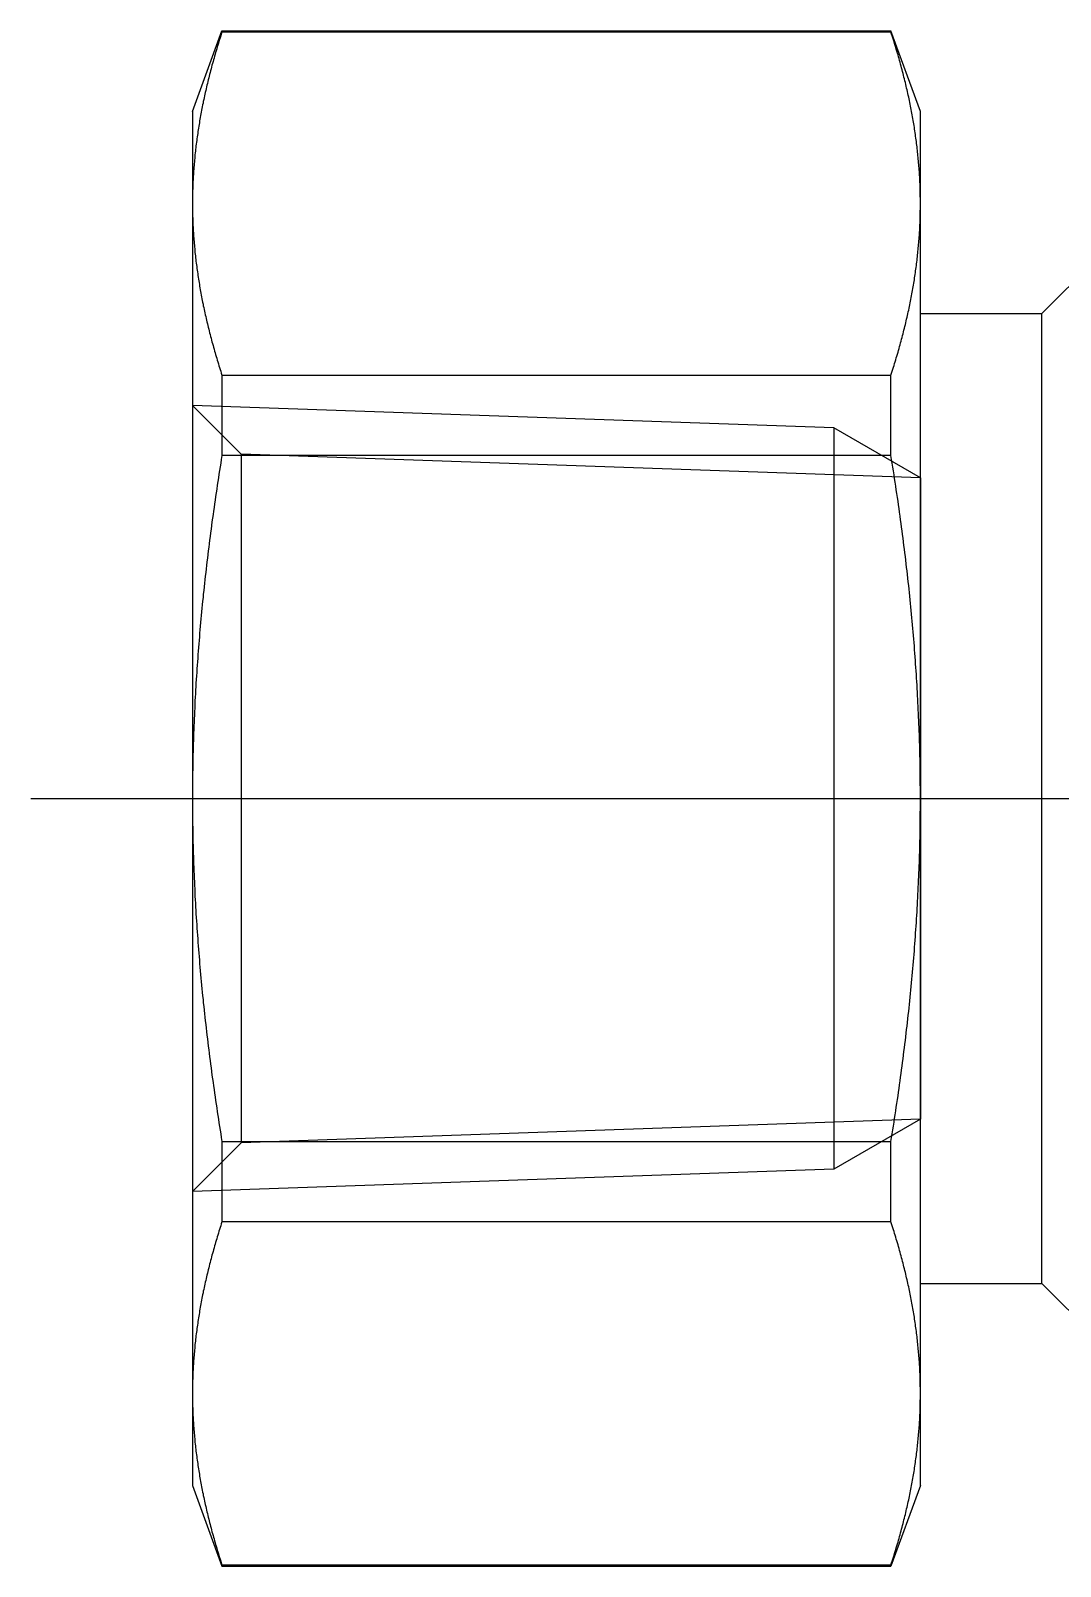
# Model space of a CAD drawing. Extents: x -2 to 63.2, y -32.4 to 11.8.
# Drawn here: x -2 to 10.73, y -9.5 to 9.5 of the extents above; entities that cross this region are included whole.
import ezdxf

# ---------------------------------------------------------------- set-up
doc = ezdxf.new("R2010")
doc.units = 0
doc.linetypes.add('CENTER', pattern=[50.8, 31.75, -6.35, 6.35, -6.35])
doc.linetypes.add('DASHED', pattern=[19.05, 12.7, -6.35])
doc.layers.get('0').update_dxf_attribs({"linetype": 'CONTINUOUS'})
doc.layers.add('CENTER', color=1, linetype='CENTER')

msp = doc.modelspace()

# ---------------------------------------------------------------- linework, layer by layer
at = {"color": 7, "linetype": 'CONTINUOUS'}
for p, q in [((8.636, 9.483), (8.636, 9.5)), ((0, 8.5), (0.364, 9.5)), ((0.364, 9.5), (8.636, 9.5)), ((0.364, 9.5), (0.364, 9.483)), ((8.636, 9.483), (0.364, 9.483)), ((9, 8.5), (8.636, 9.5)), ((0, 8.5), (0, 7.361)), ((9, 7.361), (9, 8.5)), ((0, 7.361), (0, 0)), ((9, 0), (9, 7.361)), ((10.5, 6), (11.5, 7)), ((9, 6), (10.5, 6)), ((10.5, -6), (10.5, 6)), ((0.364, 5.24), (8.636, 5.24)), ((0.364, 5.24), (0.364, 4.243)), ((8.636, 4.243), (8.636, 5.24)), ((8.636, 4.243), (0.364, 4.243)), ((0, 0), (0, -7.361)), ((9, -7.361), (9, 0)), ((0.364, -4.243), (8.636, -4.243)), ((0.364, -4.243), (0.364, -5.24)), ((8.636, -5.24), (8.636, -4.243)), ((8.636, -5.24), (0.364, -5.24)), ((9, -6), (10.5, -6)), ((10.5, -6), (11.5, -7)), ((0, -7.361), (0, -8.5)), ((9, -8.5), (9, -7.361)), ((0, -8.5), (0.364, -9.5)), ((9, -8.5), (8.636, -9.5)), ((0.364, -9.483), (8.636, -9.483)), ((0.364, -9.483), (0.364, -9.5)), ((0.364, -9.5), (8.636, -9.5)), ((8.636, -9.5), (8.636, -9.483))]:
    msp.add_line(p, q, dxfattribs=at)
at = {"color": 3, "linetype": 'DASHED'}
for p, q in [((7.929, 4.587), (0, 4.864)), ((0, 4.864), (0.602, 4.262)), ((7.929, 4.587), (7.929, -4.587)), ((9, 3.969), (7.929, 4.587)), ((9, 3.969), (0.602, 4.262)), ((0.602, 4.262), (0.602, -4.262)), ((9, 3.969), (9, -3.969)), ((9, -3.969), (0.602, -4.262)), ((9, -3.969), (7.929, -4.587)), ((0, -4.864), (0.602, -4.262)), ((7.929, -4.587), (0, -4.864))]:
    msp.add_line(p, q, dxfattribs=at)
at = {"color": 7}
for points in [[(0.364, 9.483, 0), (0.356, 9.459, 0), (0.349, 9.436, 0), (0.342, 9.413, 0), (0.335, 9.39, 0), (0.327, 9.367, 0), (0.32, 9.344, 0), (0.313, 9.322, 0), (0.306, 9.299, 0), (0.299, 9.276, 0), (0.293, 9.253, 0), (0.286, 9.23, 0), (0.279, 9.208, 0), (0.273, 9.185, 0), (0.266, 9.162, 0), (0.26, 9.14, 0), (0.254, 9.117, 0), (0.247, 9.095, 0), (0.241, 9.072, 0), (0.235, 9.05, 0), (0.229, 9.027, 0), (0.223, 9.005, 0), (0.217, 8.982, 0), (0.212, 8.96, 0), (0.206, 8.938, 0), (0.2, 8.915, 0), (0.195, 8.893, 0), (0.189, 8.871, 0), (0.184, 8.848, 0), (0.179, 8.826, 0), (0.173, 8.804, 0), (0.168, 8.782, 0), (0.163, 8.759, 0), (0.158, 8.737, 0), (0.153, 8.715, 0), (0.148, 8.693, 0), (0.144, 8.671, 0), (0.139, 8.648, 0), (0.134, 8.626, 0), (0.13, 8.604, 0), (0.125, 8.582, 0), (0.121, 8.56, 0), (0.116, 8.538, 0), (0.112, 8.516, 0), (0.108, 8.494, 0), (0.104, 8.472, 0), (0.1, 8.45, 0), (0.096, 8.428, 0), (0.092, 8.406, 0), (0.088, 8.384, 0), (0.085, 8.362, 0), (0.081, 8.34, 0), (0.077, 8.318, 0), (0.074, 8.296, 0), (0.07, 8.274, 0), (0.067, 8.252, 0), (0.064, 8.23, 0), (0.061, 8.208, 0), (0.058, 8.186, 0), (0.055, 8.164, 0), (0.052, 8.142, 0), (0.049, 8.12, 0), (0.046, 8.097, 0), (0.043, 8.075, 0), (0.041, 8.053, 0), (0.038, 8.031, 0), (0.036, 8.009, 0), (0.033, 7.987, 0), (0.031, 7.965, 0), (0.029, 7.943, 0), (0.027, 7.921, 0), (0.025, 7.899, 0), (0.023, 7.877, 0), (0.021, 7.854, 0), (0.019, 7.832, 0), (0.017, 7.81, 0), (0.016, 7.788, 0), (0.014, 7.766, 0), (0.012, 7.743, 0), (0.011, 7.721, 0), (0.01, 7.699, 0), (0.009, 7.677, 0), (0.007, 7.654, 0), (0.006, 7.632, 0), (0.005, 7.609, 0), (0.004, 7.587, 0), (0.004, 7.565, 0), (0.003, 7.542, 0), (0.002, 7.52, 0), (0.002, 7.497, 0), (0.001, 7.475, 0), (0.001, 7.452, 0), (0, 7.429, 0), (0, 7.407, 0), (0, 7.384, 0), (0, 7.361, 0)], [(9, 7.361, 0), (9, 7.383, 0), (9, 7.405, 0), (9, 7.428, 0), (8.999, 7.45, 0), (8.999, 7.472, 0), (8.998, 7.494, 0), (8.998, 7.516, 0), (8.997, 7.538, 0), (8.997, 7.56, 0), (8.996, 7.582, 0), (8.995, 7.604, 0), (8.994, 7.625, 0), (8.993, 7.647, 0), (8.992, 7.669, 0), (8.991, 7.691, 0), (8.989, 7.713, 0), (8.988, 7.735, 0), (8.987, 7.757, 0), (8.985, 7.779, 0), (8.984, 7.801, 0), (8.982, 7.822, 0), (8.98, 7.844, 0), (8.978, 7.866, 0), (8.976, 7.888, 0), (8.974, 7.91, 0), (8.972, 7.932, 0), (8.97, 7.954, 0), (8.968, 7.975, 0), (8.966, 7.997, 0), (8.963, 8.019, 0), (8.961, 8.041, 0), (8.958, 8.063, 0), (8.956, 8.085, 0), (8.953, 8.106, 0), (8.95, 8.128, 0), (8.947, 8.15, 0), (8.944, 8.172, 0), (8.941, 8.194, 0), (8.938, 8.216, 0), (8.935, 8.238, 0), (8.932, 8.26, 0), (8.928, 8.282, 0), (8.925, 8.304, 0), (8.921, 8.326, 0), (8.918, 8.347, 0), (8.914, 8.369, 0), (8.91, 8.391, 0), (8.907, 8.414, 0), (8.903, 8.436, 0), (8.899, 8.458, 0), (8.895, 8.48, 0), (8.891, 8.502, 0), (8.886, 8.524, 0), (8.882, 8.546, 0), (8.878, 8.568, 0), (8.873, 8.59, 0), (8.869, 8.613, 0), (8.864, 8.635, 0), (8.859, 8.657, 0), (8.855, 8.679, 0), (8.85, 8.702, 0), (8.845, 8.724, 0), (8.84, 8.746, 0), (8.835, 8.769, 0), (8.83, 8.791, 0), (8.824, 8.814, 0), (8.819, 8.836, 0), (8.814, 8.859, 0), (8.808, 8.881, 0), (8.803, 8.904, 0), (8.797, 8.926, 0), (8.791, 8.949, 0), (8.785, 8.972, 0), (8.779, 8.995, 0), (8.773, 9.017, 0), (8.767, 9.04, 0), (8.761, 9.063, 0), (8.755, 9.086, 0), (8.749, 9.109, 0), (8.742, 9.132, 0), (8.736, 9.155, 0), (8.729, 9.178, 0), (8.723, 9.201, 0), (8.716, 9.224, 0), (8.709, 9.248, 0), (8.702, 9.271, 0), (8.695, 9.294, 0), (8.688, 9.317, 0), (8.681, 9.341, 0), (8.674, 9.364, 0), (8.666, 9.388, 0), (8.659, 9.411, 0), (8.651, 9.435, 0), (8.644, 9.459, 0), (8.636, 9.483, 0)], [(0, 7.361, 0), (0, 7.338, 0), (0, 7.316, 0), (0, 7.293, 0), (0.001, 7.27, 0), (0.001, 7.248, 0), (0.002, 7.225, 0), (0.002, 7.203, 0), (0.003, 7.18, 0), (0.004, 7.158, 0), (0.004, 7.135, 0), (0.005, 7.113, 0), (0.006, 7.091, 0), (0.007, 7.068, 0), (0.009, 7.046, 0), (0.01, 7.024, 0), (0.011, 7.001, 0), (0.012, 6.979, 0), (0.014, 6.957, 0), (0.016, 6.935, 0), (0.017, 6.912, 0), (0.019, 6.89, 0), (0.021, 6.868, 0), (0.023, 6.846, 0), (0.025, 6.824, 0), (0.027, 6.802, 0), (0.029, 6.779, 0), (0.031, 6.757, 0), (0.033, 6.735, 0), (0.036, 6.713, 0), (0.038, 6.691, 0), (0.041, 6.669, 0), (0.043, 6.647, 0), (0.046, 6.625, 0), (0.049, 6.603, 0), (0.052, 6.581, 0), (0.055, 6.559, 0), (0.058, 6.537, 0), (0.061, 6.515, 0), (0.064, 6.493, 0), (0.067, 6.471, 0), (0.07, 6.449, 0), (0.074, 6.427, 0), (0.077, 6.405, 0), (0.081, 6.383, 0), (0.085, 6.361, 0), (0.088, 6.339, 0), (0.092, 6.317, 0), (0.096, 6.295, 0), (0.1, 6.273, 0), (0.104, 6.251, 0), (0.108, 6.229, 0), (0.112, 6.206, 0), (0.116, 6.184, 0), (0.121, 6.162, 0), (0.125, 6.14, 0), (0.13, 6.118, 0), (0.134, 6.096, 0), (0.139, 6.074, 0), (0.144, 6.052, 0), (0.148, 6.03, 0), (0.153, 6.008, 0), (0.158, 5.985, 0), (0.163, 5.963, 0), (0.168, 5.941, 0), (0.173, 5.919, 0), (0.179, 5.896, 0), (0.184, 5.874, 0), (0.189, 5.852, 0), (0.195, 5.83, 0), (0.2, 5.807, 0), (0.206, 5.785, 0), (0.212, 5.763, 0), (0.217, 5.74, 0), (0.223, 5.718, 0), (0.229, 5.695, 0), (0.235, 5.673, 0), (0.241, 5.65, 0), (0.247, 5.628, 0), (0.254, 5.605, 0), (0.26, 5.583, 0), (0.266, 5.56, 0), (0.273, 5.537, 0), (0.279, 5.515, 0), (0.286, 5.492, 0), (0.293, 5.469, 0), (0.299, 5.447, 0), (0.306, 5.424, 0), (0.313, 5.401, 0), (0.32, 5.378, 0), (0.327, 5.355, 0), (0.335, 5.332, 0), (0.342, 5.309, 0), (0.349, 5.286, 0), (0.356, 5.263, 0), (0.364, 5.24, 0)], [(8.636, 5.24, 0), (8.644, 5.264, 0), (8.651, 5.287, 0), (8.659, 5.311, 0), (8.666, 5.335, 0), (8.674, 5.358, 0), (8.681, 5.382, 0), (8.688, 5.405, 0), (8.695, 5.428, 0), (8.702, 5.452, 0), (8.709, 5.475, 0), (8.716, 5.498, 0), (8.723, 5.521, 0), (8.729, 5.544, 0), (8.736, 5.567, 0), (8.742, 5.591, 0), (8.749, 5.614, 0), (8.755, 5.636, 0), (8.761, 5.659, 0), (8.767, 5.682, 0), (8.773, 5.705, 0), (8.779, 5.728, 0), (8.785, 5.751, 0), (8.791, 5.773, 0), (8.797, 5.796, 0), (8.803, 5.819, 0), (8.808, 5.841, 0), (8.814, 5.864, 0), (8.819, 5.886, 0), (8.824, 5.909, 0), (8.83, 5.931, 0), (8.835, 5.954, 0), (8.84, 5.976, 0), (8.845, 5.998, 0), (8.85, 6.021, 0), (8.855, 6.043, 0), (8.859, 6.065, 0), (8.864, 6.088, 0), (8.869, 6.11, 0), (8.873, 6.132, 0), (8.878, 6.154, 0), (8.882, 6.176, 0), (8.886, 6.199, 0), (8.891, 6.221, 0), (8.895, 6.243, 0), (8.899, 6.265, 0), (8.903, 6.287, 0), (8.907, 6.309, 0), (8.91, 6.331, 0), (8.914, 6.353, 0), (8.918, 6.375, 0), (8.921, 6.397, 0), (8.925, 6.419, 0), (8.928, 6.441, 0), (8.932, 6.463, 0), (8.935, 6.485, 0), (8.938, 6.507, 0), (8.941, 6.528, 0), (8.944, 6.55, 0), (8.947, 6.572, 0), (8.95, 6.594, 0), (8.953, 6.616, 0), (8.956, 6.638, 0), (8.958, 6.66, 0), (8.961, 6.682, 0), (8.963, 6.703, 0), (8.966, 6.725, 0), (8.968, 6.747, 0), (8.97, 6.769, 0), (8.972, 6.791, 0), (8.974, 6.813, 0), (8.976, 6.834, 0), (8.978, 6.856, 0), (8.98, 6.878, 0), (8.982, 6.9, 0), (8.984, 6.922, 0), (8.985, 6.944, 0), (8.987, 6.966, 0), (8.988, 6.987, 0), (8.989, 7.009, 0), (8.991, 7.031, 0), (8.992, 7.053, 0), (8.993, 7.075, 0), (8.994, 7.097, 0), (8.995, 7.119, 0), (8.996, 7.141, 0), (8.997, 7.163, 0), (8.997, 7.185, 0), (8.998, 7.207, 0), (8.998, 7.229, 0), (8.999, 7.251, 0), (8.999, 7.273, 0), (9, 7.295, 0), (9, 7.317, 0), (9, 7.339, 0), (9, 7.361, 0)], [(0.364, 4.243, 0), (0.356, 4.196, 0), (0.349, 4.15, 0), (0.342, 4.104, 0), (0.335, 4.058, 0), (0.327, 4.012, 0), (0.32, 3.966, 0), (0.313, 3.921, 0), (0.306, 3.875, 0), (0.299, 3.829, 0), (0.293, 3.784, 0), (0.286, 3.738, 0), (0.279, 3.693, 0), (0.273, 3.648, 0), (0.266, 3.602, 0), (0.26, 3.557, 0), (0.254, 3.512, 0), (0.247, 3.467, 0), (0.241, 3.422, 0), (0.235, 3.377, 0), (0.229, 3.332, 0), (0.223, 3.287, 0), (0.217, 3.242, 0), (0.212, 3.197, 0), (0.206, 3.153, 0), (0.2, 3.108, 0), (0.195, 3.063, 0), (0.189, 3.019, 0), (0.184, 2.974, 0), (0.179, 2.93, 0), (0.173, 2.885, 0), (0.168, 2.841, 0), (0.163, 2.796, 0), (0.158, 2.752, 0), (0.153, 2.707, 0), (0.148, 2.663, 0), (0.144, 2.619, 0), (0.139, 2.575, 0), (0.134, 2.53, 0), (0.13, 2.486, 0), (0.125, 2.442, 0), (0.121, 2.398, 0), (0.116, 2.354, 0), (0.112, 2.309, 0), (0.108, 2.265, 0), (0.104, 2.221, 0), (0.1, 2.177, 0), (0.096, 2.133, 0), (0.092, 2.089, 0), (0.088, 2.045, 0), (0.085, 2.001, 0), (0.081, 1.957, 0), (0.077, 1.913, 0), (0.074, 1.869, 0), (0.07, 1.825, 0), (0.067, 1.781, 0), (0.064, 1.737, 0), (0.061, 1.693, 0), (0.058, 1.649, 0), (0.055, 1.605, 0), (0.052, 1.561, 0), (0.049, 1.517, 0), (0.046, 1.473, 0), (0.043, 1.428, 0), (0.041, 1.384, 0), (0.038, 1.34, 0), (0.036, 1.296, 0), (0.033, 1.252, 0), (0.031, 1.208, 0), (0.029, 1.164, 0), (0.027, 1.119, 0), (0.025, 1.075, 0), (0.023, 1.031, 0), (0.021, 0.986, 0), (0.019, 0.942, 0), (0.017, 0.898, 0), (0.016, 0.853, 0), (0.014, 0.809, 0), (0.012, 0.764, 0), (0.011, 0.72, 0), (0.01, 0.675, 0), (0.009, 0.631, 0), (0.007, 0.586, 0), (0.006, 0.541, 0), (0.005, 0.496, 0), (0.004, 0.452, 0), (0.004, 0.407, 0), (0.003, 0.362, 0), (0.002, 0.317, 0), (0.002, 0.272, 0), (0.001, 0.227, 0), (0.001, 0.181, 0), (0, 0.136, 0), (0, 0.091, 0), (0, 0.045, 0), (0, 0, 0)], [(9, 0, 0), (9, 0.044, 0), (9, 0.088, 0), (9, 0.133, 0), (8.999, 0.177, 0), (8.999, 0.221, 0), (8.998, 0.265, 0), (8.998, 0.309, 0), (8.997, 0.353, 0), (8.997, 0.397, 0), (8.996, 0.441, 0), (8.995, 0.485, 0), (8.994, 0.529, 0), (8.993, 0.572, 0), (8.992, 0.616, 0), (8.991, 0.66, 0), (8.989, 0.704, 0), (8.988, 0.748, 0), (8.987, 0.791, 0), (8.985, 0.835, 0), (8.984, 0.879, 0), (8.982, 0.922, 0), (8.98, 0.966, 0), (8.978, 1.01, 0), (8.976, 1.054, 0), (8.974, 1.097, 0), (8.972, 1.141, 0), (8.97, 1.185, 0), (8.968, 1.228, 0), (8.966, 1.272, 0), (8.963, 1.316, 0), (8.961, 1.359, 0), (8.958, 1.403, 0), (8.956, 1.447, 0), (8.953, 1.49, 0), (8.95, 1.534, 0), (8.947, 1.578, 0), (8.944, 1.622, 0), (8.941, 1.665, 0), (8.938, 1.709, 0), (8.935, 1.753, 0), (8.932, 1.797, 0), (8.928, 1.841, 0), (8.925, 1.885, 0), (8.921, 1.929, 0), (8.918, 1.973, 0), (8.914, 2.017, 0), (8.91, 2.061, 0), (8.907, 2.105, 0), (8.903, 2.149, 0), (8.899, 2.193, 0), (8.895, 2.237, 0), (8.891, 2.281, 0), (8.886, 2.325, 0), (8.882, 2.37, 0), (8.878, 2.414, 0), (8.873, 2.458, 0), (8.869, 2.503, 0), (8.864, 2.547, 0), (8.859, 2.592, 0), (8.855, 2.636, 0), (8.85, 2.681, 0), (8.845, 2.726, 0), (8.84, 2.77, 0), (8.835, 2.815, 0), (8.83, 2.86, 0), (8.824, 2.905, 0), (8.819, 2.95, 0), (8.814, 2.995, 0), (8.808, 3.04, 0), (8.803, 3.085, 0), (8.797, 3.131, 0), (8.791, 3.176, 0), (8.785, 3.221, 0), (8.779, 3.267, 0), (8.773, 3.312, 0), (8.767, 3.358, 0), (8.761, 3.404, 0), (8.755, 3.45, 0), (8.749, 3.495, 0), (8.742, 3.541, 0), (8.736, 3.587, 0), (8.729, 3.634, 0), (8.723, 3.68, 0), (8.716, 3.726, 0), (8.709, 3.773, 0), (8.702, 3.819, 0), (8.695, 3.866, 0), (8.688, 3.913, 0), (8.681, 3.959, 0), (8.674, 4.006, 0), (8.666, 4.053, 0), (8.659, 4.101, 0), (8.651, 4.148, 0), (8.644, 4.195, 0), (8.636, 4.243, 0)], [(0, 0, 0), (0, -0.045, 0), (0, -0.091, 0), (0, -0.136, 0), (0.001, -0.181, 0), (0.001, -0.227, 0), (0.002, -0.272, 0), (0.002, -0.317, 0), (0.003, -0.362, 0), (0.004, -0.407, 0), (0.004, -0.452, 0), (0.005, -0.496, 0), (0.006, -0.541, 0), (0.007, -0.586, 0), (0.009, -0.631, 0), (0.01, -0.675, 0), (0.011, -0.72, 0), (0.012, -0.764, 0), (0.014, -0.809, 0), (0.016, -0.853, 0), (0.017, -0.898, 0), (0.019, -0.942, 0), (0.021, -0.986, 0), (0.023, -1.031, 0), (0.025, -1.075, 0), (0.027, -1.119, 0), (0.029, -1.164, 0), (0.031, -1.208, 0), (0.033, -1.252, 0), (0.036, -1.296, 0), (0.038, -1.34, 0), (0.041, -1.384, 0), (0.043, -1.428, 0), (0.046, -1.473, 0), (0.049, -1.517, 0), (0.052, -1.561, 0), (0.055, -1.605, 0), (0.058, -1.649, 0), (0.061, -1.693, 0), (0.064, -1.737, 0), (0.067, -1.781, 0), (0.07, -1.825, 0), (0.074, -1.869, 0), (0.077, -1.913, 0), (0.081, -1.957, 0), (0.085, -2.001, 0), (0.088, -2.045, 0), (0.092, -2.089, 0), (0.096, -2.133, 0), (0.1, -2.177, 0), (0.104, -2.221, 0), (0.108, -2.265, 0), (0.112, -2.309, 0), (0.116, -2.354, 0), (0.121, -2.398, 0), (0.125, -2.442, 0), (0.13, -2.486, 0), (0.134, -2.53, 0), (0.139, -2.575, 0), (0.144, -2.619, 0), (0.148, -2.663, 0), (0.153, -2.707, 0), (0.158, -2.752, 0), (0.163, -2.796, 0), (0.168, -2.841, 0), (0.173, -2.885, 0), (0.179, -2.93, 0), (0.184, -2.974, 0), (0.189, -3.019, 0), (0.195, -3.063, 0), (0.2, -3.108, 0), (0.206, -3.153, 0), (0.212, -3.197, 0), (0.217, -3.242, 0), (0.223, -3.287, 0), (0.229, -3.332, 0), (0.235, -3.377, 0), (0.241, -3.422, 0), (0.247, -3.467, 0), (0.254, -3.512, 0), (0.26, -3.557, 0), (0.266, -3.602, 0), (0.273, -3.648, 0), (0.279, -3.693, 0), (0.286, -3.738, 0), (0.293, -3.784, 0), (0.299, -3.829, 0), (0.306, -3.875, 0), (0.313, -3.921, 0), (0.32, -3.966, 0), (0.327, -4.012, 0), (0.335, -4.058, 0), (0.342, -4.104, 0), (0.349, -4.15, 0), (0.356, -4.196, 0), (0.364, -4.243, 0)], [(8.636, -4.243, 0), (8.644, -4.195, 0), (8.651, -4.148, 0), (8.659, -4.101, 0), (8.666, -4.053, 0), (8.674, -4.006, 0), (8.681, -3.959, 0), (8.688, -3.913, 0), (8.695, -3.866, 0), (8.702, -3.819, 0), (8.709, -3.773, 0), (8.716, -3.726, 0), (8.723, -3.68, 0), (8.729, -3.634, 0), (8.736, -3.587, 0), (8.742, -3.541, 0), (8.749, -3.495, 0), (8.755, -3.45, 0), (8.761, -3.404, 0), (8.767, -3.358, 0), (8.773, -3.312, 0), (8.779, -3.267, 0), (8.785, -3.221, 0), (8.791, -3.176, 0), (8.797, -3.131, 0), (8.803, -3.085, 0), (8.808, -3.04, 0), (8.814, -2.995, 0), (8.819, -2.95, 0), (8.824, -2.905, 0), (8.83, -2.86, 0), (8.835, -2.815, 0), (8.84, -2.77, 0), (8.845, -2.726, 0), (8.85, -2.681, 0), (8.855, -2.636, 0), (8.859, -2.592, 0), (8.864, -2.547, 0), (8.869, -2.503, 0), (8.873, -2.458, 0), (8.878, -2.414, 0), (8.882, -2.37, 0), (8.886, -2.325, 0), (8.891, -2.281, 0), (8.895, -2.237, 0), (8.899, -2.193, 0), (8.903, -2.149, 0), (8.907, -2.105, 0), (8.91, -2.061, 0), (8.914, -2.017, 0), (8.918, -1.973, 0), (8.921, -1.929, 0), (8.925, -1.885, 0), (8.928, -1.841, 0), (8.932, -1.797, 0), (8.935, -1.753, 0), (8.938, -1.709, 0), (8.941, -1.665, 0), (8.944, -1.622, 0), (8.947, -1.578, 0), (8.95, -1.534, 0), (8.953, -1.49, 0), (8.956, -1.447, 0), (8.958, -1.403, 0), (8.961, -1.359, 0), (8.963, -1.316, 0), (8.966, -1.272, 0), (8.968, -1.228, 0), (8.97, -1.185, 0), (8.972, -1.141, 0), (8.974, -1.097, 0), (8.976, -1.054, 0), (8.978, -1.01, 0), (8.98, -0.966, 0), (8.982, -0.922, 0), (8.984, -0.879, 0), (8.985, -0.835, 0), (8.987, -0.791, 0), (8.988, -0.748, 0), (8.989, -0.704, 0), (8.991, -0.66, 0), (8.992, -0.616, 0), (8.993, -0.572, 0), (8.994, -0.529, 0), (8.995, -0.485, 0), (8.996, -0.441, 0), (8.997, -0.397, 0), (8.997, -0.353, 0), (8.998, -0.309, 0), (8.998, -0.265, 0), (8.999, -0.221, 0), (8.999, -0.177, 0), (9, -0.133, 0), (9, -0.088, 0), (9, -0.044, 0), (9, 0, 0)], [(0.364, -5.24, 0), (0.356, -5.263, 0), (0.349, -5.286, 0), (0.342, -5.309, 0), (0.335, -5.332, 0), (0.327, -5.355, 0), (0.32, -5.378, 0), (0.313, -5.401, 0), (0.306, -5.424, 0), (0.299, -5.447, 0), (0.293, -5.469, 0), (0.286, -5.492, 0), (0.279, -5.515, 0), (0.273, -5.537, 0), (0.266, -5.56, 0), (0.26, -5.583, 0), (0.254, -5.605, 0), (0.247, -5.628, 0), (0.241, -5.65, 0), (0.235, -5.673, 0), (0.229, -5.695, 0), (0.223, -5.718, 0), (0.217, -5.74, 0), (0.212, -5.763, 0), (0.206, -5.785, 0), (0.2, -5.807, 0), (0.195, -5.83, 0), (0.189, -5.852, 0), (0.184, -5.874, 0), (0.179, -5.896, 0), (0.173, -5.919, 0), (0.168, -5.941, 0), (0.163, -5.963, 0), (0.158, -5.985, 0), (0.153, -6.008, 0), (0.148, -6.03, 0), (0.144, -6.052, 0), (0.139, -6.074, 0), (0.134, -6.096, 0), (0.13, -6.118, 0), (0.125, -6.14, 0), (0.121, -6.162, 0), (0.116, -6.184, 0), (0.112, -6.206, 0), (0.108, -6.229, 0), (0.104, -6.251, 0), (0.1, -6.273, 0), (0.096, -6.295, 0), (0.092, -6.317, 0), (0.088, -6.339, 0), (0.085, -6.361, 0), (0.081, -6.383, 0), (0.077, -6.405, 0), (0.074, -6.427, 0), (0.07, -6.449, 0), (0.067, -6.471, 0), (0.064, -6.493, 0), (0.061, -6.515, 0), (0.058, -6.537, 0), (0.055, -6.559, 0), (0.052, -6.581, 0), (0.049, -6.603, 0), (0.046, -6.625, 0), (0.043, -6.647, 0), (0.041, -6.669, 0), (0.038, -6.691, 0), (0.036, -6.713, 0), (0.033, -6.735, 0), (0.031, -6.757, 0), (0.029, -6.779, 0), (0.027, -6.802, 0), (0.025, -6.824, 0), (0.023, -6.846, 0), (0.021, -6.868, 0), (0.019, -6.89, 0), (0.017, -6.912, 0), (0.016, -6.935, 0), (0.014, -6.957, 0), (0.012, -6.979, 0), (0.011, -7.001, 0), (0.01, -7.024, 0), (0.009, -7.046, 0), (0.007, -7.068, 0), (0.006, -7.091, 0), (0.005, -7.113, 0), (0.004, -7.135, 0), (0.004, -7.158, 0), (0.003, -7.18, 0), (0.002, -7.203, 0), (0.002, -7.225, 0), (0.001, -7.248, 0), (0.001, -7.27, 0), (0, -7.293, 0), (0, -7.316, 0), (0, -7.338, 0), (0, -7.361, 0)], [(9, -7.361, 0), (9, -7.339, 0), (9, -7.317, 0), (9, -7.295, 0), (8.999, -7.273, 0), (8.999, -7.251, 0), (8.998, -7.229, 0), (8.998, -7.207, 0), (8.997, -7.185, 0), (8.997, -7.163, 0), (8.996, -7.141, 0), (8.995, -7.119, 0), (8.994, -7.097, 0), (8.993, -7.075, 0), (8.992, -7.053, 0), (8.991, -7.031, 0), (8.989, -7.009, 0), (8.988, -6.987, 0), (8.987, -6.966, 0), (8.985, -6.944, 0), (8.984, -6.922, 0), (8.982, -6.9, 0), (8.98, -6.878, 0), (8.978, -6.856, 0), (8.976, -6.834, 0), (8.974, -6.813, 0), (8.972, -6.791, 0), (8.97, -6.769, 0), (8.968, -6.747, 0), (8.966, -6.725, 0), (8.963, -6.703, 0), (8.961, -6.682, 0), (8.958, -6.66, 0), (8.956, -6.638, 0), (8.953, -6.616, 0), (8.95, -6.594, 0), (8.947, -6.572, 0), (8.944, -6.55, 0), (8.941, -6.528, 0), (8.938, -6.507, 0), (8.935, -6.485, 0), (8.932, -6.463, 0), (8.928, -6.441, 0), (8.925, -6.419, 0), (8.921, -6.397, 0), (8.918, -6.375, 0), (8.914, -6.353, 0), (8.91, -6.331, 0), (8.907, -6.309, 0), (8.903, -6.287, 0), (8.899, -6.265, 0), (8.895, -6.243, 0), (8.891, -6.221, 0), (8.886, -6.199, 0), (8.882, -6.176, 0), (8.878, -6.154, 0), (8.873, -6.132, 0), (8.869, -6.11, 0), (8.864, -6.088, 0), (8.859, -6.065, 0), (8.855, -6.043, 0), (8.85, -6.021, 0), (8.845, -5.998, 0), (8.84, -5.976, 0), (8.835, -5.954, 0), (8.83, -5.931, 0), (8.824, -5.909, 0), (8.819, -5.886, 0), (8.814, -5.864, 0), (8.808, -5.841, 0), (8.803, -5.819, 0), (8.797, -5.796, 0), (8.791, -5.773, 0), (8.785, -5.751, 0), (8.779, -5.728, 0), (8.773, -5.705, 0), (8.767, -5.682, 0), (8.761, -5.659, 0), (8.755, -5.636, 0), (8.749, -5.614, 0), (8.742, -5.591, 0), (8.736, -5.567, 0), (8.729, -5.544, 0), (8.723, -5.521, 0), (8.716, -5.498, 0), (8.709, -5.475, 0), (8.702, -5.452, 0), (8.695, -5.428, 0), (8.688, -5.405, 0), (8.681, -5.382, 0), (8.674, -5.358, 0), (8.666, -5.335, 0), (8.659, -5.311, 0), (8.651, -5.287, 0), (8.644, -5.264, 0), (8.636, -5.24, 0)], [(0, -7.361, 0), (0, -7.384, 0), (0, -7.407, 0), (0, -7.429, 0), (0.001, -7.452, 0), (0.001, -7.475, 0), (0.002, -7.497, 0), (0.002, -7.52, 0), (0.003, -7.542, 0), (0.004, -7.565, 0), (0.004, -7.587, 0), (0.005, -7.609, 0), (0.006, -7.632, 0), (0.007, -7.654, 0), (0.009, -7.677, 0), (0.01, -7.699, 0), (0.011, -7.721, 0), (0.012, -7.743, 0), (0.014, -7.766, 0), (0.016, -7.788, 0), (0.017, -7.81, 0), (0.019, -7.832, 0), (0.021, -7.854, 0), (0.023, -7.877, 0), (0.025, -7.899, 0), (0.027, -7.921, 0), (0.029, -7.943, 0), (0.031, -7.965, 0), (0.033, -7.987, 0), (0.036, -8.009, 0), (0.038, -8.031, 0), (0.041, -8.053, 0), (0.043, -8.075, 0), (0.046, -8.097, 0), (0.049, -8.12, 0), (0.052, -8.142, 0), (0.055, -8.164, 0), (0.058, -8.186, 0), (0.061, -8.208, 0), (0.064, -8.23, 0), (0.067, -8.252, 0), (0.07, -8.274, 0), (0.074, -8.296, 0), (0.077, -8.318, 0), (0.081, -8.34, 0), (0.085, -8.362, 0), (0.088, -8.384, 0), (0.092, -8.406, 0), (0.096, -8.428, 0), (0.1, -8.45, 0), (0.104, -8.472, 0), (0.108, -8.494, 0), (0.112, -8.516, 0), (0.116, -8.538, 0), (0.121, -8.56, 0), (0.125, -8.582, 0), (0.13, -8.604, 0), (0.134, -8.626, 0), (0.139, -8.648, 0), (0.144, -8.671, 0), (0.148, -8.693, 0), (0.153, -8.715, 0), (0.158, -8.737, 0), (0.163, -8.759, 0), (0.168, -8.782, 0), (0.173, -8.804, 0), (0.179, -8.826, 0), (0.184, -8.848, 0), (0.189, -8.871, 0), (0.195, -8.893, 0), (0.2, -8.915, 0), (0.206, -8.938, 0), (0.212, -8.96, 0), (0.217, -8.982, 0), (0.223, -9.005, 0), (0.229, -9.027, 0), (0.235, -9.05, 0), (0.241, -9.072, 0), (0.247, -9.095, 0), (0.254, -9.117, 0), (0.26, -9.14, 0), (0.266, -9.162, 0), (0.273, -9.185, 0), (0.279, -9.208, 0), (0.286, -9.23, 0), (0.293, -9.253, 0), (0.299, -9.276, 0), (0.306, -9.299, 0), (0.313, -9.322, 0), (0.32, -9.344, 0), (0.327, -9.367, 0), (0.335, -9.39, 0), (0.342, -9.413, 0), (0.349, -9.436, 0), (0.356, -9.459, 0), (0.364, -9.483, 0)], [(8.636, -9.483, 0), (8.644, -9.459, 0), (8.651, -9.435, 0), (8.659, -9.411, 0), (8.666, -9.388, 0), (8.674, -9.364, 0), (8.681, -9.341, 0), (8.688, -9.317, 0), (8.695, -9.294, 0), (8.702, -9.271, 0), (8.709, -9.248, 0), (8.716, -9.224, 0), (8.723, -9.201, 0), (8.729, -9.178, 0), (8.736, -9.155, 0), (8.742, -9.132, 0), (8.749, -9.109, 0), (8.755, -9.086, 0), (8.761, -9.063, 0), (8.767, -9.04, 0), (8.773, -9.017, 0), (8.779, -8.995, 0), (8.785, -8.972, 0), (8.791, -8.949, 0), (8.797, -8.926, 0), (8.803, -8.904, 0), (8.808, -8.881, 0), (8.814, -8.859, 0), (8.819, -8.836, 0), (8.824, -8.814, 0), (8.83, -8.791, 0), (8.835, -8.769, 0), (8.84, -8.746, 0), (8.845, -8.724, 0), (8.85, -8.702, 0), (8.855, -8.679, 0), (8.859, -8.657, 0), (8.864, -8.635, 0), (8.869, -8.613, 0), (8.873, -8.59, 0), (8.878, -8.568, 0), (8.882, -8.546, 0), (8.886, -8.524, 0), (8.891, -8.502, 0), (8.895, -8.48, 0), (8.899, -8.458, 0), (8.903, -8.436, 0), (8.907, -8.414, 0), (8.91, -8.391, 0), (8.914, -8.369, 0), (8.918, -8.347, 0), (8.921, -8.326, 0), (8.925, -8.304, 0), (8.928, -8.282, 0), (8.932, -8.26, 0), (8.935, -8.238, 0), (8.938, -8.216, 0), (8.941, -8.194, 0), (8.944, -8.172, 0), (8.947, -8.15, 0), (8.95, -8.128, 0), (8.953, -8.106, 0), (8.956, -8.085, 0), (8.958, -8.063, 0), (8.961, -8.041, 0), (8.963, -8.019, 0), (8.966, -7.997, 0), (8.968, -7.975, 0), (8.97, -7.954, 0), (8.972, -7.932, 0), (8.974, -7.91, 0), (8.976, -7.888, 0), (8.978, -7.866, 0), (8.98, -7.844, 0), (8.982, -7.822, 0), (8.984, -7.801, 0), (8.985, -7.779, 0), (8.987, -7.757, 0), (8.988, -7.735, 0), (8.989, -7.713, 0), (8.991, -7.691, 0), (8.992, -7.669, 0), (8.993, -7.647, 0), (8.994, -7.625, 0), (8.995, -7.604, 0), (8.996, -7.582, 0), (8.997, -7.56, 0), (8.997, -7.538, 0), (8.998, -7.516, 0), (8.998, -7.494, 0), (8.999, -7.472, 0), (8.999, -7.45, 0), (9, -7.428, 0), (9, -7.405, 0), (9, -7.383, 0), (9, -7.361, 0)]]:
    msp.add_polyline3d(points, dxfattribs=at)
at = {"layer": 'CENTER', "color": 1, "linetype": 'CENTER'}
msp.add_line((-2, 0), (28.25, 0), dxfattribs=at)

doc.saveas('drawing.dxf')
